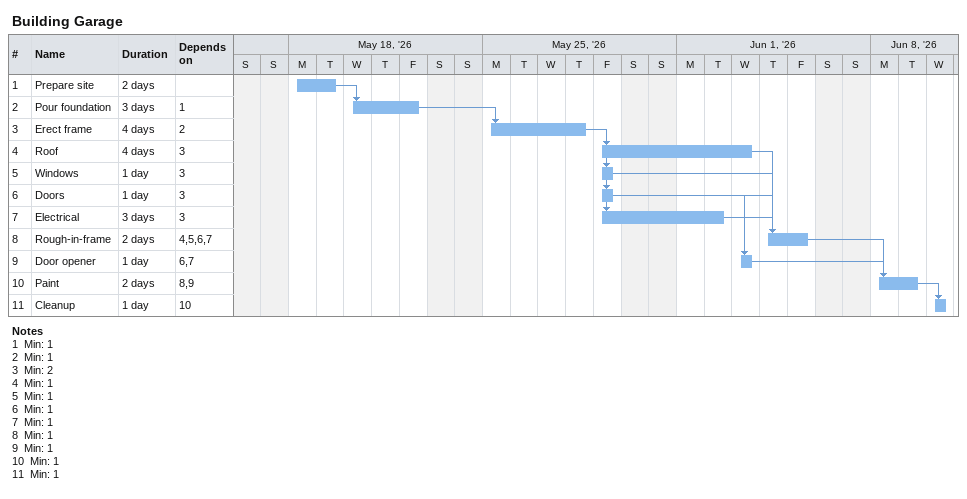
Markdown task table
Building Garage

| ID | Task | Duration | Start | Finish | Predecessors |
|---|---|---|---|---|---|
| 1 | Prepare site | 2d | 2026-05-18 | 2026-05-19 |  |
| 2 | Pour foundation | 3d | 2026-05-20 | 2026-05-22 | 1 |
| 3 | Erect frame | 4d | 2026-05-25 | 2026-05-28 | 2 |
| 4 | Roof | 4d | 2026-05-29 | 2026-06-03 | 3 |
| 5 | Windows | 1d | 2026-05-29 | 2026-05-29 | 3 |
| 6 | Doors | 1d | 2026-05-29 | 2026-05-29 | 3 |
| 7 | Electrical | 3d | 2026-05-29 | 2026-06-02 | 3 |
| 8 | Rough-in-frame | 2d | 2026-06-04 | 2026-06-05 | 4, 5, 6, 7 |
| 9 | Door opener | 1d | 2026-06-03 | 2026-06-03 | 6, 7 |
| 10 | Paint | 2d | 2026-06-08 | 2026-06-09 | 8, 9 |
| 11 | Cleanup | 1d | 2026-06-10 | 2026-06-10 | 10 |

Notes
- 1: Min: 1
- 2: Min: 1
- 3: Min: 2
- 4: Min: 1
- 5: Min: 1
- 6: Min: 1
- 7: Min: 1
- 8: Min: 1
- 9: Min: 1
- 10: Min: 1
- 11: Min: 1
